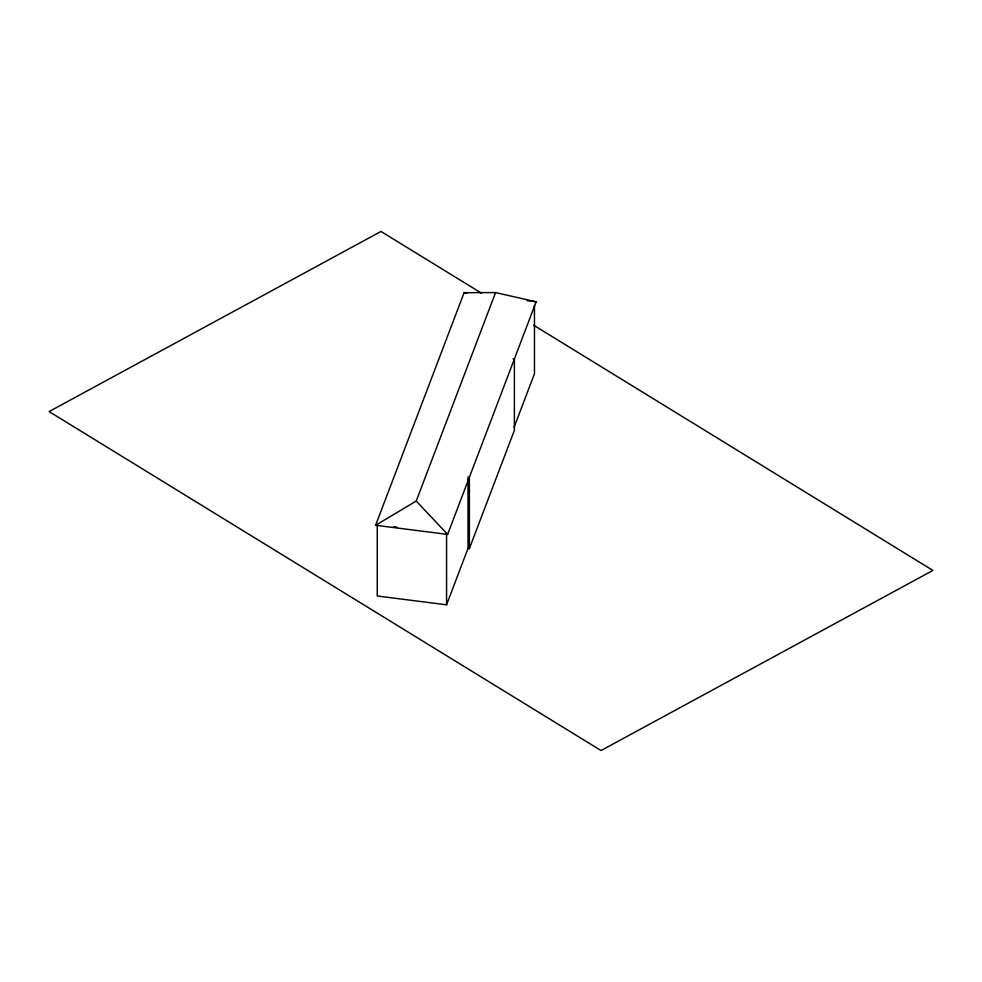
<?xml version="1.0" encoding="UTF-8"?>
<svg xmlns="http://www.w3.org/2000/svg" width="982" height="982" viewBox="0 0 982 982"><rect width="100%" height="100%" fill="white"/><g stroke="black" fill="none" stroke-linecap="round" stroke-linejoin="round"><path stroke-width="1.47" d="M375.603 525.272L464.105 292.673L495.566 292.587L536.135 301.805L447.632 534.404L375.603 525.272L416.233 501.065L495.566 292.587M376.965 525.444L377.272 524.658L377.272 596.013L446.565 604.802L468.021 548.422L468.021 477.068L469.384 477.24L469.384 548.594L468.021 548.422M446.27 534.233L446.565 533.447L446.565 604.802M514.089 427.33L534.466 373.774L534.466 305.463M469.384 548.594L514.384 430.325L514.384 358.97L513.021 358.798M464.105 292.673L467.101 293.053M527.138 300.664L536.135 301.805M393.843 526.757L396.851 527.138M481.45 293.152L380.979 231.457L49.1 411.568L601.021 750.543L932.9 570.432L533.643 325.214M416.233 501.065L447.632 534.404"/></g></svg>
